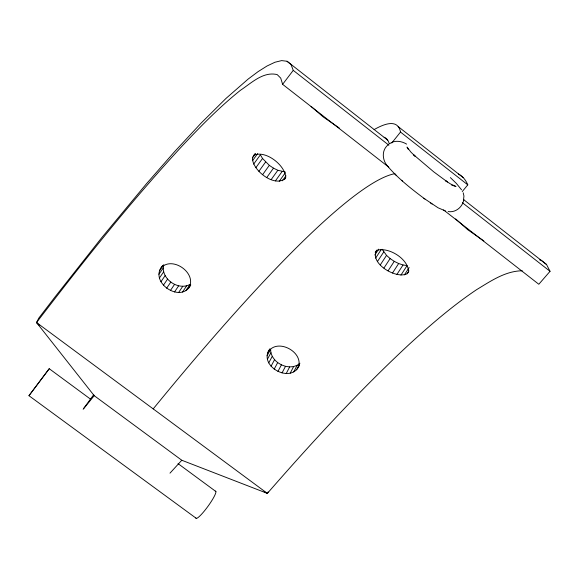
<?xml version="1.0" encoding="UTF-8"?>
<svg xmlns="http://www.w3.org/2000/svg" width="579" height="579" viewBox="0 0 579 579"><rect width="100%" height="100%" fill="white"/><g stroke="black" fill="none" stroke-linecap="round" stroke-linejoin="round"><path stroke-width="0.87" d="M463.424 200.667L463.945 196.042L463.186 192.771M375.214 252.357L376.734 250.374C388.639 246.574 408.803 259.131 408.535 272.087L407.066 273.766C396.014 279.331 369.134 263.279 376.668 250.164M190.781 284.933C181.155 304.373 148.072 281.843 162.576 265.718M185.888 290.644L189.963 284.448C177.825 291.034 160.188 278.354 163.756 264.668M299.22 365.595C290.947 384.456 257.387 365.725 269.872 348.833M298.467 367.064C303.671 351.439 276.393 337.535 267.896 352.452M463.808 199.415C462.845 206.848 455.724 212.877 448.153 211.567M285.7 177.912C275.474 188.53 251.793 170.24 252.502 157.734L254.673 153.963M293.734 371.928L297.136 365.313L299.944 363.228M296.557 369.843L299.567 363.967M522.272 270.769C505.315 270.958 490.543 281.242 476.539 289.703C452.662 305.755 430.834 324.602 409.621 343.977C359.161 390.774 312.595 441.582 267.353 493.388L181.784 460.247L94.203 395.674L36.535 322.539L38.865 318.009L54.773 297.266L101.455 238.041L146.161 184.108L174.489 151.77L201.246 122.965L225.991 98.43L248.152 79.07L258.039 71.673L267.006 66.013L274.916 62.257L281.647 60.6L287.046 61.258L387.713 140.169M290.217 373.18L293.625 366.565L297.136 365.313M264.162 491.709L267.353 493.388L268.113 491.911M286.221 373.52L289.659 366.912L293.625 366.565M282.038 372.919L285.49 366.326L289.659 366.912M284.68 179.352L285.744 177.326C285.165 165.131 265.262 149.614 253.624 155.404M277.934 371.436L281.408 364.857L285.49 366.326M274.185 369.163L277.681 362.592C273.592 359.393 270.415 354.594 270.639 349.231L267.085 355.752M271.044 366.254L274.562 359.697M268.721 362.895L272.253 356.353M267.368 359.32L270.914 352.785M188.522 288.378C198.025 273.896 172.716 255.469 161.157 267.744M404.417 274.88L409.165 267.527M407.066 273.766L408.962 270.813M396.876 274.497L403.035 264.979L407.102 265.587L400.943 275.126M392.497 273.027L398.656 263.532L403.035 264.979M388.082 270.827L394.256 261.346L398.656 263.532M383.935 268.041L390.123 258.567L386.526 255.382L382.227 249.303M380.323 264.849L386.526 255.382M375.612 258.104L381.373 249.354M377.486 261.462L383.711 251.995M182.523 292.055L186.612 285.86M374.837 254.999L378.688 249.158M178.643 292.511L182.747 286.316M174.518 291.99L178.65 285.809M170.421 290.528L174.576 284.354M166.629 288.226L170.805 282.067M83.542 408.586L93.762 394.625M163.394 285.23L167.584 279.092M90.708 399.278L49.229 368.714L28.979 395.725L196.368 518.4M160.926 281.756L165.138 275.626M28.95 395.681L49.229 368.714M159.391 278.014L163.625 271.898M158.907 274.265L163.148 268.164M159.507 270.762L163.285 265.348M279.237 181.314L285.375 172.701M282.4 180.786L285.983 175.748M271.189 179.57L277.833 170.277L285.121 171.898M275.416 180.894L282.06 171.587M266.832 177.427L273.491 168.156L277.833 170.277M262.642 174.612L269.315 165.348L262.533 158.472L260.376 154.846L253.645 164.118M258.893 171.304L265.58 162.048M255.824 167.729L262.533 158.472M252.502 157.734L255.629 153.435M252.509 160.709L257.706 153.565M388.791 167.186L282.617 84.331L293.249 70.37L290.976 64.435L287.046 61.258M39.075 325.116L36.535 322.539C83.014 261.867 130.543 201.854 182.45 145.691C200.797 126.222 219.542 106.985 240.48 90.266C251.257 83.181 263.221 71.166 277.218 74.619L280.728 78.129L282.617 84.331M391.759 143.006L400.509 132.07L467.789 184.86L462.245 191.562M83.152 409.302L94.203 395.674M539.671 259.906L541.343 260.34L546.533 264.509L550.05 271.312L538.817 284.26L443.579 209.945M169.987 473.152L181.784 460.247M388.531 144.555C381.72 149.404 381.988 159.167 386.859 165.283C397.78 178.332 411.358 188.892 424.914 199.038M389.566 143.751C394.617 139.865 401.508 141.044 406.632 144.113M451.7 185.179L455.999 186.474L450.484 183.934L445.613 180.757L447.429 181.965L433.758 171.862L413.572 154.738L415.1 156.214L410.88 152.074L407.023 147.08L408.253 149.317M445.504 210.966L438.057 207.789L423.777 198.235M339.236 127.973L323.306 117.009L311.089 106.449M483.849 240.907L467.723 229.697L455.659 218.905M277.681 362.592L281.408 364.857M269.315 165.348L273.491 168.156M390.123 258.567L394.256 261.346M430.313 202.802L432.086 204.054M178.035 463.62L215.88 491.499M36.535 322.539L267.353 493.388M398.142 126.555L463.178 177.608M463.403 199.429L546.533 264.509M293.249 70.37L388.864 145.191M462.353 202.693L550.05 271.312M395.081 174.265L396.644 175.698M401.573 180.25L402.55 181.147M450.361 177.587L456.339 183.391L461.572 189.832M153.203 408.897A717.272 88.681 -55.2 0 1 394.965 173.664M384.138 137.266A742.126 72.122 -54.8 0 1 389.226 143.867M458.423 174.004A804.593 121.011 -56 0 1 467.789 184.86M374.106 129.602A810.484 78.426 -54.9 0 1 400.509 132.07M215.279 491.158A16.733 2.606 -54 0 1 208.035 506.22A16.733 2.606 -54 0 1 195.832 517.981"/></g></svg>
